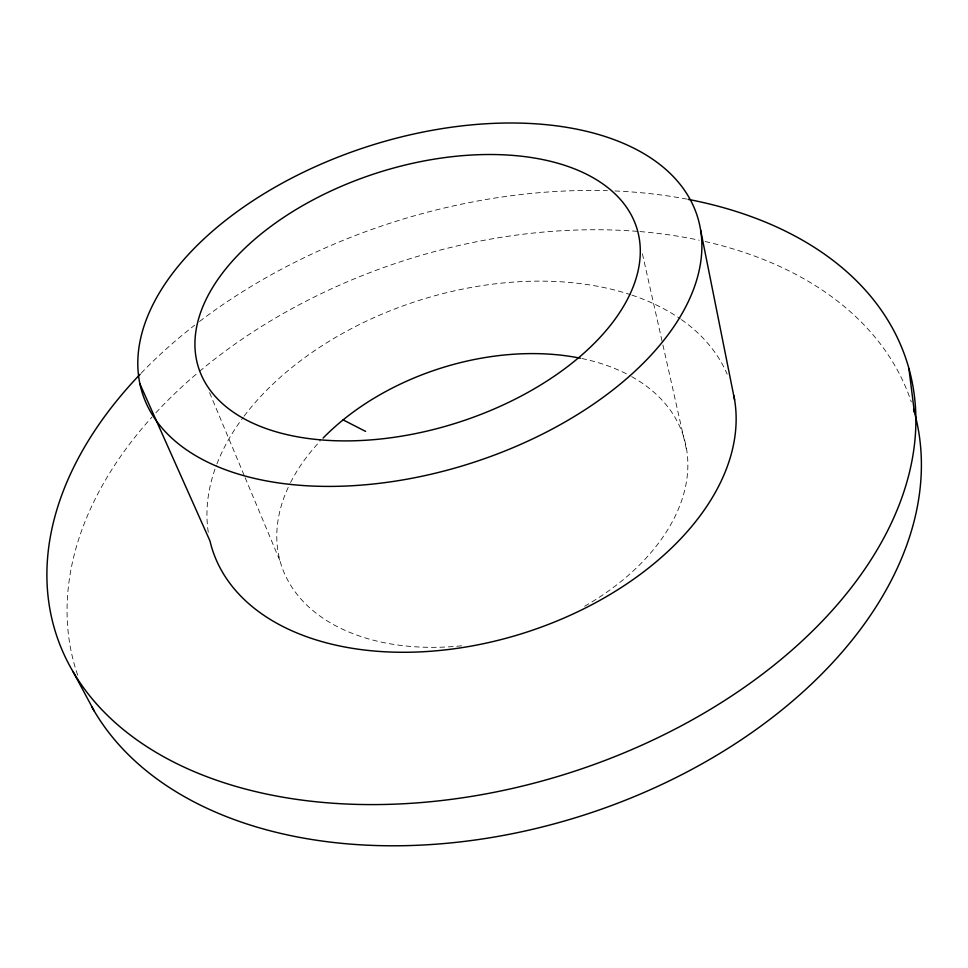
<?xml version="1.0" encoding="UTF-8"?>
<svg xmlns="http://www.w3.org/2000/svg" width="968" height="968" viewBox="0 0 968 968"><rect width="100%" height="100%" fill="white"/><g stroke="black" fill="none" stroke-linecap="round" stroke-linejoin="round"><path stroke-width="0.73" stroke-dasharray="4.84 3.63" d="M209.56 392.645L244.541 476.244M245.122 477.635L280.115 561.222M642.413 253.785L662.584 343.483M662.923 344.947L687.062 452.298M631.693 376.637A211.169 138.666 -17.7 0 1 584.551 606.283M461.591 645.801A211.169 138.666 -17.7 0 1 289.892 483.855M290.545 482.56A211.169 138.666 -17.7 0 1 320.033 441.263M581.816 358.511A211.169 138.666 -17.7 0 1 630.362 375.899M77.694 675.204A438.649 291.465 -17.7 0 1 151.952 417.075M155.884 412.767A438.649 291.465 -17.7 0 1 198.283 372.402M199.456 371.422A438.649 291.465 -17.7 0 1 638.444 231.449M639.945 231.57A438.649 291.465 -17.7 0 1 699.247 240.221M705.115 241.516A438.649 291.465 -17.7 0 1 911.275 401.889M208.289 532.303A272.117 174.373 -17.7 0 1 216.384 465.318M216.929 463.902A272.117 174.373 -17.7 0 1 243.174 417.377M244.081 416.167A272.117 174.373 -17.7 0 1 630.531 294.659M631.923 295.119A272.117 174.373 -17.7 0 1 680.274 318.811M681.46 319.646A272.117 174.373 -17.7 0 1 727.162 374.241M141.134 373.2A446.659 289.105 -17.7 0 1 194.737 325.151M199.553 321.449A446.659 289.105 -17.7 0 1 607.408 190.696M614.958 190.962A446.659 289.105 -17.7 0 1 686.651 199.081"/><path stroke-width="1.45" d="M343.096 419.882L365.565 431.377M73.253 672.058L94.223 711.02M139.912 383.873L209.971 540.943A272.117 174.373 -17.7 0 0 509.071 637.44A272.117 174.373 -17.7 0 0 733.792 395.501M700.626 230.13A291.247 166.556 -17.7 0 1 302.476 485.488A291.247 166.556 -17.7 0 1 256.423 198.488A291.247 166.556 -17.7 0 1 700.626 230.13L734.603 399.905M908.879 368.385L914.361 412.005M323.094 438.081A211.169 138.666 -17.7 0 1 580.34 358.208M688.151 199.36A446.659 289.105 -17.7 0 1 851.09 587.903A446.659 289.105 -17.7 0 1 232.368 785.35A446.659 289.105 -17.7 0 1 140.13 374.253M913.538 409.101A438.649 291.465 -17.7 0 1 607.154 807.143A438.649 291.465 -17.7 0 1 91.936 707.039M319.912 439.799A229.973 131.176 -17.7 0 0 639.763 242.024A229.973 131.176 -17.7 0 0 293.159 211.302A229.973 131.176 -17.7 0 0 319.912 439.799"/></g></svg>
